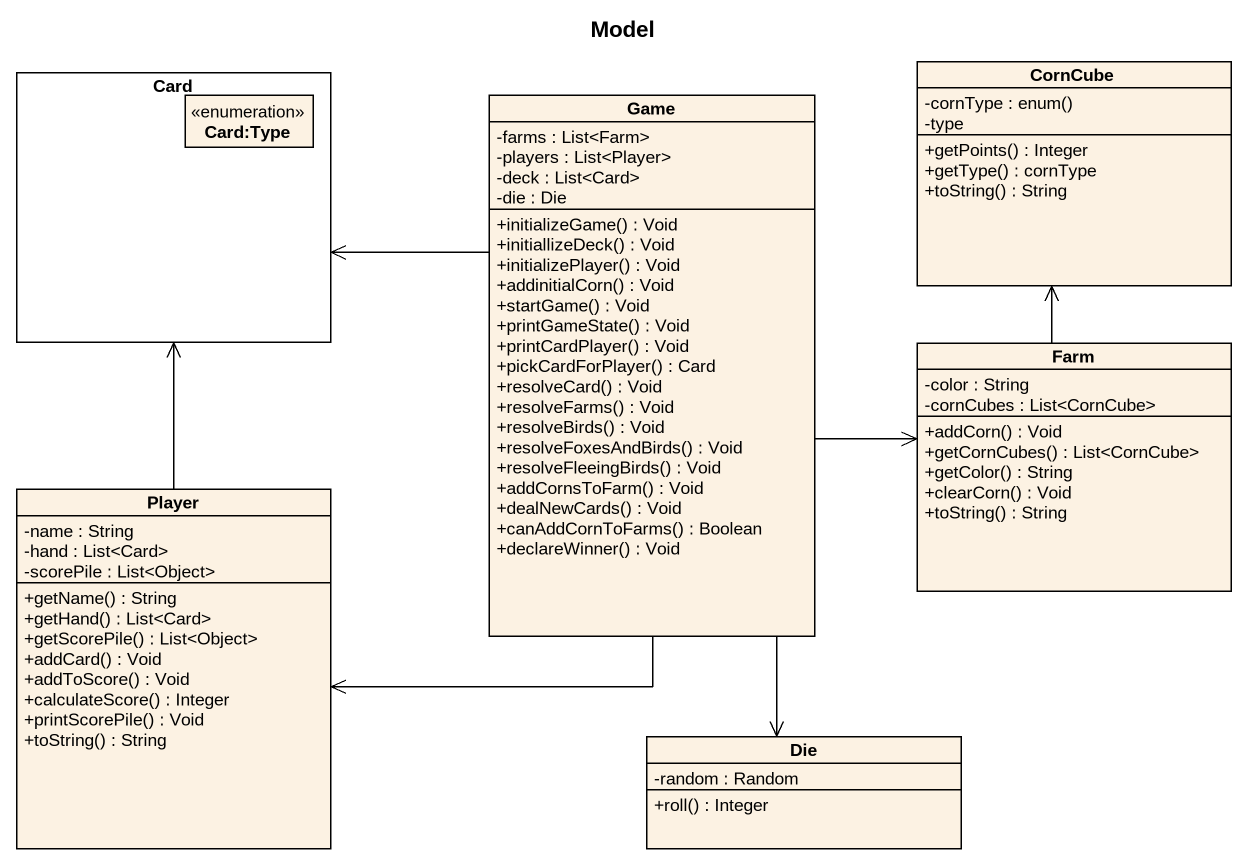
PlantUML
@startuml
title Model
hide circle
hide empty members
skinparam classAttributeIconSize 0
rectangle "Card" as Card_ {
  enum "Card:Type" as Card_Type
}
class Game {
  -farms : List<Farm>
  -players : List<Player>
  -deck : List<Card>
  -die : Die
  +initializeGame() : Void
  +initiallizeDeck() : Void
  +initializePlayer() : Void
  +addinitialCorn() : Void
  +startGame() : Void
  +printGameState() : Void
  +printCardPlayer() : Void
  +pickCardForPlayer() : Card
  +resolveCard() : Void
  +resolveFarms() : Void
  +resolveBirds() : Void
  +resolveFoxesAndBirds() : Void
  +resolveFleeingBirds() : Void
  +addCornsToFarm() : Void
  +dealNewCards() : Void
  +canAddCornToFarms() : Boolean
  +declareWinner() : Void
}
class CornCube {
  {field} -cornType : enum()
  -type
  +getPoints() : Integer
  +getType() : cornType
  +toString() : String
}
class Farm {
  -color : String
  -cornCubes : List<CornCube>
  +addCorn() : Void
  +getCornCubes() : List<CornCube>
  +getColor() : String
  +clearCorn() : Void
  +toString() : String
}
class Player {
  -name : String
  -hand : List<Card>
  -scorePile : List<Object>
  +getName() : String
  +getHand() : List<Card>
  +getScorePile() : List<Object>
  +addCard() : Void
  +addToScore() : Void
  +calculateScore() : Integer
  +printScorePile() : Void
  +toString() : String
}
class Die {
  -random : Random
  +roll() : Integer
}
Game -left-> Card_
Game -right-> Farm
Game --> Player
Game --> Die
Farm -up-> CornCube
Player -up-> Card_
@enduml
